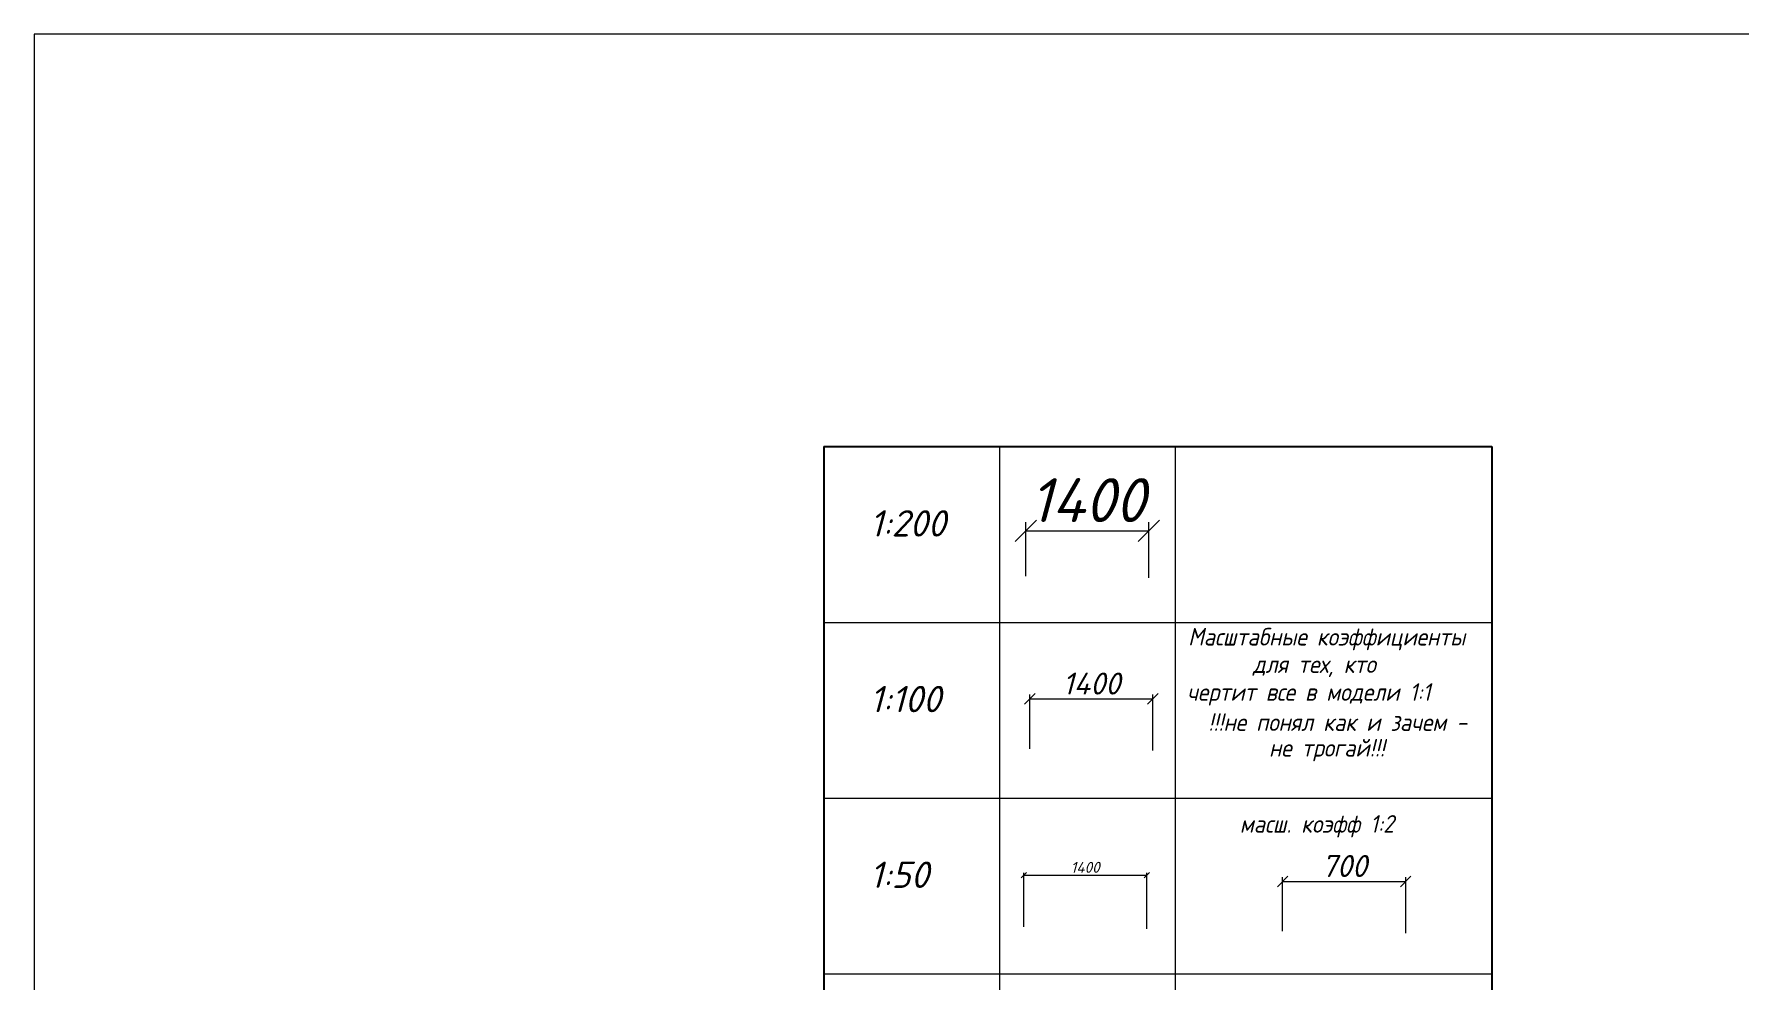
# Model space of a CAD drawing. Header units: millimetres. Extents: x 10124 to 8132345, y -95635 to 1386204.
# Drawn here: x 19346 to 38754, y 49072 to 59850 of the extents above; entities that cross this region are included whole.
import ezdxf

# ---------------------------------------------------------------- set-up
doc = ezdxf.new("R2010")
doc.units = ezdxf.units.MM
doc.linetypes.add('CENTER2', pattern=[1.125, 0.75, -0.125, 0.125, -0.125])
doc.layers.get('DEFPOINTS').update_dxf_attribs({"color": 1})
for name, color, linetype, lineweight in [('013', 7, 'Continuous', 13), ('030', 7, 'Continuous', 30), ('оси', 1, 'CENTER2', 13), ('Размер', 140, 'Continuous', 13), ('РАМКА', 7, 'Continuous', 18)]:
    doc.layers.add(name, color=color, linetype=linetype, lineweight=lineweight)
doc.styles.add('100', font='isocpeui.ttf', dxfattribs={"height": 250})
doc.styles.add('200', font='isocpeui.ttf', dxfattribs={"height": 500})
doc.styles.add('50', font='isocpeui.ttf', dxfattribs={"height": 125})
doc.dimstyles.new('0.5', dxfattribs={"dimtxt": 250, "dimasz": 120, "dimexe": 50, "dimexo": 50, "dimgap": 50, "dimtad": 1, "dimlfac": 0.5, "dimtxsty": '100', "dimblk": 'OBLIQUE', "dimcen": 2.5, "dimclrt": 1, "dimadec": 0, "dimazin": 0, "dimtfac": 1, "dimtmove": 0, "dimatfit": 3, "dimfxl": 1, "dimlwd": 15, "dimlwe": 15, "dimarcsym": 0})
doc.dimstyles.new('100', dxfattribs={"dimtxt": 250, "dimasz": 120, "dimexe": 50, "dimexo": 50, "dimgap": 50, "dimtad": 1, "dimtxsty": '100', "dimblk": 'OBLIQUE', "dimcen": 2.5, "dimadec": 0, "dimazin": 0, "dimtfac": 1, "dimtmove": 0, "dimatfit": 3, "dimfxl": 1, "dimlwd": 15, "dimlwe": 15, "dimarcsym": 0})
doc.dimstyles.new('200', dxfattribs={"dimtxt": 500, "dimasz": 240, "dimexe": 100, "dimexo": 100, "dimgap": 100, "dimtad": 1, "dimtxsty": '200', "dimblk": 'OBLIQUE', "dimcen": 2.5, "dimadec": 0, "dimazin": 0, "dimtfac": 1, "dimtmove": 0, "dimatfit": 3, "dimfxl": 1, "dimlwd": 15, "dimlwe": 15, "dimarcsym": 0})
doc.dimstyles.new('50', dxfattribs={"dimtxt": 125, "dimasz": 60, "dimexe": 25, "dimexo": 25, "dimgap": 25, "dimtad": 1, "dimtxsty": '50', "dimblk": 'OBLIQUE', "dimcen": 2.5, "dimadec": 0, "dimazin": 0, "dimtfac": 1, "dimtmove": 0, "dimatfit": 3, "dimfxl": 1, "dimlwd": 15, "dimlwe": 15, "dimarcsym": 0})

# ---------------------------------------------------------------- blocks, each defined once
blk = doc.blocks.new('_OBLIQUE')
at = {"color": 0, "linetype": 'ByBlock'}
blk.add_line((-0.5, -0.5), (0.5, 0.5), dxfattribs=at)
blk = doc.blocks.new('*D34')
at = {"layer": 'DEFPOINTS', "color": 0, "ltscale": 100, "transparency": 16777216}
for p in [(32029, 54195), (30629, 53579), (32029, 53559)]:
    blk.add_point(p, dxfattribs=at)
at = {"layer": 'Размер', "color": 0, "lineweight": 15, "ltscale": 100, "transparency": 16777216}
for p, q in [((30629, 53679), (30629, 54295)), ((30629, 54195), (32029, 54195)), ((32029, 53659), (32029, 54295))]:
    blk.add_line(p, q, dxfattribs=at)
at = {"layer": 'Размер', "color": 0, "lineweight": 15, "ltscale": 100, "transparency": 16777216, "xscale": 240, "yscale": 240, "zscale": 240, "rotation": 180}
blk.add_blockref('_OBLIQUE', (30629, 54195), dxfattribs=at)
at = {"layer": 'Размер', "color": 0, "lineweight": 15, "ltscale": 100, "transparency": 16777216, "xscale": 240, "yscale": 240, "zscale": 240}
blk.add_blockref('_OBLIQUE', (32029, 54195), dxfattribs=at)
at = {"layer": 'Размер', "color": 0, "ltscale": 100, "transparency": 16777216, "insert": (31329, 54545), "char_height": 500, "attachment_point": 5, "style": '200'}
blk.add_mtext('1400', dxfattribs=at)
blk = doc.blocks.new('*D35')
at = {"layer": 'DEFPOINTS', "color": 0, "ltscale": 100, "transparency": 16777216}
for p in [(32075, 52282), (30675, 51665), (32075, 51646)]:
    blk.add_point(p, dxfattribs=at)
at = {"layer": 'Размер', "color": 0, "lineweight": 15, "ltscale": 100, "transparency": 16777216}
for p, q in [((30675, 51715), (30675, 52332)), ((30675, 52282), (32075, 52282)), ((32075, 51696), (32075, 52332))]:
    blk.add_line(p, q, dxfattribs=at)
at = {"layer": 'Размер', "color": 0, "lineweight": 15, "ltscale": 100, "transparency": 16777216, "xscale": 120, "yscale": 120, "zscale": 120, "rotation": 180}
blk.add_blockref('_OBLIQUE', (30675, 52282), dxfattribs=at)
at = {"layer": 'Размер', "color": 0, "lineweight": 15, "ltscale": 100, "transparency": 16777216, "xscale": 120, "yscale": 120, "zscale": 120}
blk.add_blockref('_OBLIQUE', (32075, 52282), dxfattribs=at)
at = {"layer": 'Размер', "color": 0, "ltscale": 100, "transparency": 16777216, "insert": (31375, 52457), "char_height": 250, "attachment_point": 5, "style": '100'}
blk.add_mtext('1400', dxfattribs=at)
blk = doc.blocks.new('*D36')
at = {"layer": 'DEFPOINTS', "color": 0, "ltscale": 100, "transparency": 16777216}
for p in [(32005, 50277), (30605, 49661), (32005, 49641)]:
    blk.add_point(p, dxfattribs=at)
at = {"layer": 'Размер', "color": 0, "lineweight": 15, "ltscale": 100, "transparency": 16777216}
for p, q in [((30605, 49686), (30605, 50302)), ((30605, 50277), (32005, 50277)), ((32005, 49666), (32005, 50302))]:
    blk.add_line(p, q, dxfattribs=at)
at = {"layer": 'Размер', "color": 0, "lineweight": 15, "ltscale": 100, "transparency": 16777216, "xscale": 60, "yscale": 60, "zscale": 60, "rotation": 180}
blk.add_blockref('_OBLIQUE', (30605, 50277), dxfattribs=at)
at = {"layer": 'Размер', "color": 0, "lineweight": 15, "ltscale": 100, "transparency": 16777216, "xscale": 60, "yscale": 60, "zscale": 60}
blk.add_blockref('_OBLIQUE', (32005, 50277), dxfattribs=at)
at = {"layer": 'Размер', "color": 0, "ltscale": 100, "transparency": 16777216, "insert": (31305, 50365), "char_height": 125, "attachment_point": 5, "style": '50'}
blk.add_mtext('1400', dxfattribs=at)
blk = doc.blocks.new('*D40')
at = {"layer": 'DEFPOINTS', "color": 0, "ltscale": 100, "transparency": 16777216}
for p in [(34951, 50203), (33551, 49587), (34951, 49567)]:
    blk.add_point(p, dxfattribs=at)
at = {"layer": 'Размер', "color": 0, "lineweight": 15, "ltscale": 100, "transparency": 16777216}
for p, q in [((33551, 49637), (33551, 50253)), ((33551, 50203), (34951, 50203)), ((34951, 49617), (34951, 50253))]:
    blk.add_line(p, q, dxfattribs=at)
at = {"layer": 'Размер', "color": 0, "lineweight": 15, "ltscale": 100, "transparency": 16777216, "xscale": 120, "yscale": 120, "zscale": 120, "rotation": 180}
blk.add_blockref('_OBLIQUE', (33551, 50203), dxfattribs=at)
at = {"layer": 'Размер', "color": 0, "lineweight": 15, "ltscale": 100, "transparency": 16777216, "xscale": 120, "yscale": 120, "zscale": 120}
blk.add_blockref('_OBLIQUE', (34951, 50203), dxfattribs=at)
at = {"layer": 'Размер', "color": 1, "ltscale": 100, "transparency": 16777216, "insert": (34251, 50380), "char_height": 250, "attachment_point": 5, "style": '100'}
blk.add_mtext('700', dxfattribs=at)

msp = doc.modelspace()

# ---------------------------------------------------------------- linework, layer by layer
at = {"layer": '013'}
for p, q in [((30329.157, 55153.708), (30329.157, 41153.708)), ((32329.157, 55153.708), (32329.157, 41153.708))]:
    msp.add_line(p, q, dxfattribs=at)
msp.add_lwpolyline([(19345.55, 18183.149), (69633.108, 18183.149), (69633.108, 59849.938), (19345.55, 59849.938)], close=True, dxfattribs=at)
at = {"layer": '030'}
for p, q in [((28329.157, 55153.708), (28329.157, 41153.708)), ((28329.157, 55153.708), (35932.265, 55153.708)), ((35932.265, 55153.708), (35932.265, 41153.708))]:
    msp.add_line(p, q, dxfattribs=at)
at = {"layer": 'оси'}
for p, q in [((28329.157, 53153.708), (35932.265, 53153.708)), ((28329.157, 51153.708), (35932.265, 51153.708)), ((28329.157, 49153.708), (35932.265, 49153.708))]:
    msp.add_line(p, q, dxfattribs=at)

# ---------------------------------------------------------------- texts
at = {"layer": 'РАМКА', "style": '100'}
for s, p in [('1:200', (28852.546, 54130.524)), ('1:100', (28852.546, 52130.524)), ('1:50', (28852.546, 50130.524))]:
    msp.add_text(s, height=300, dxfattribs=at).set_placement(p)
at = {"layer": 'РАМКА', "style": '100', "width": 0.9}
for s, p in [('Масштабные коэффициенты', (32475.883, 52889.895)), ('для тех, кто ', (33212.509, 52577.868)), ('чертит все в модели 1:1', (32462.794, 52260.61)), ('!!!не понял как и зачем -', (32703.972, 51917.56)), (' не трогай!!!', (33281.338, 51625.447)), ('масш. коэфф 1:2', (33062.833, 50759.389))]:
    msp.add_text(s, height=200, dxfattribs=at).set_placement(p)

# ---------------------------------------------------------------- dimensions: what is measured, and where the dimension line sits
at = {"layer": 'Размер', "ltscale": 100}
dim = msp.add_linear_dim(base=(32029.283, 54195.296), p1=(30629.283, 53578.804), p2=(32029.283, 53558.929), dimstyle='200', override={"dimlfac": 1, "dimtxsty": '200', "dimtmove": 0, "dimtolj": 0}, dxfattribs=at)
dim.commit()
dim.dimension.update_dxf_attribs({"geometry": '*D34', "text_midpoint": (31329.283, 54195.296), "dimtype": 160})
for base, p1, p2, dimstyle, override, picture, middle in [((32075.006, 52281.921), (30675.006, 51665.428), (32075.006, 51645.554), '100', {"dimlfac": 1, "dimtxsty": '100', "dimtmove": 0, "dimtolj": 0}, '*D35', (31375.006, 52456.921)), ((34950.933, 50203.286), (33550.933, 49586.793), (34950.933, 49566.919), '0.5', {"dimlfac": 0.5, "dimtxsty": '100', "dimtmove": 0, "dimtolj": 0}, '*D40', (34250.933, 50379.896)), ((32005.455, 50277.349), (30605.455, 49660.856), (32005.455, 49640.981), '50', {"dimlfac": 1, "dimtxsty": '50', "dimtmove": 0, "dimtolj": 0}, '*D36', (31305.455, 50364.849))]:
    dim = msp.add_linear_dim(base=base, p1=p1, p2=p2, dimstyle=dimstyle, override=override, dxfattribs=at)
    dim.commit()
    dim.dimension.update_dxf_attribs({"geometry": picture, "text_midpoint": middle})

doc.saveas('drawing.dxf')
